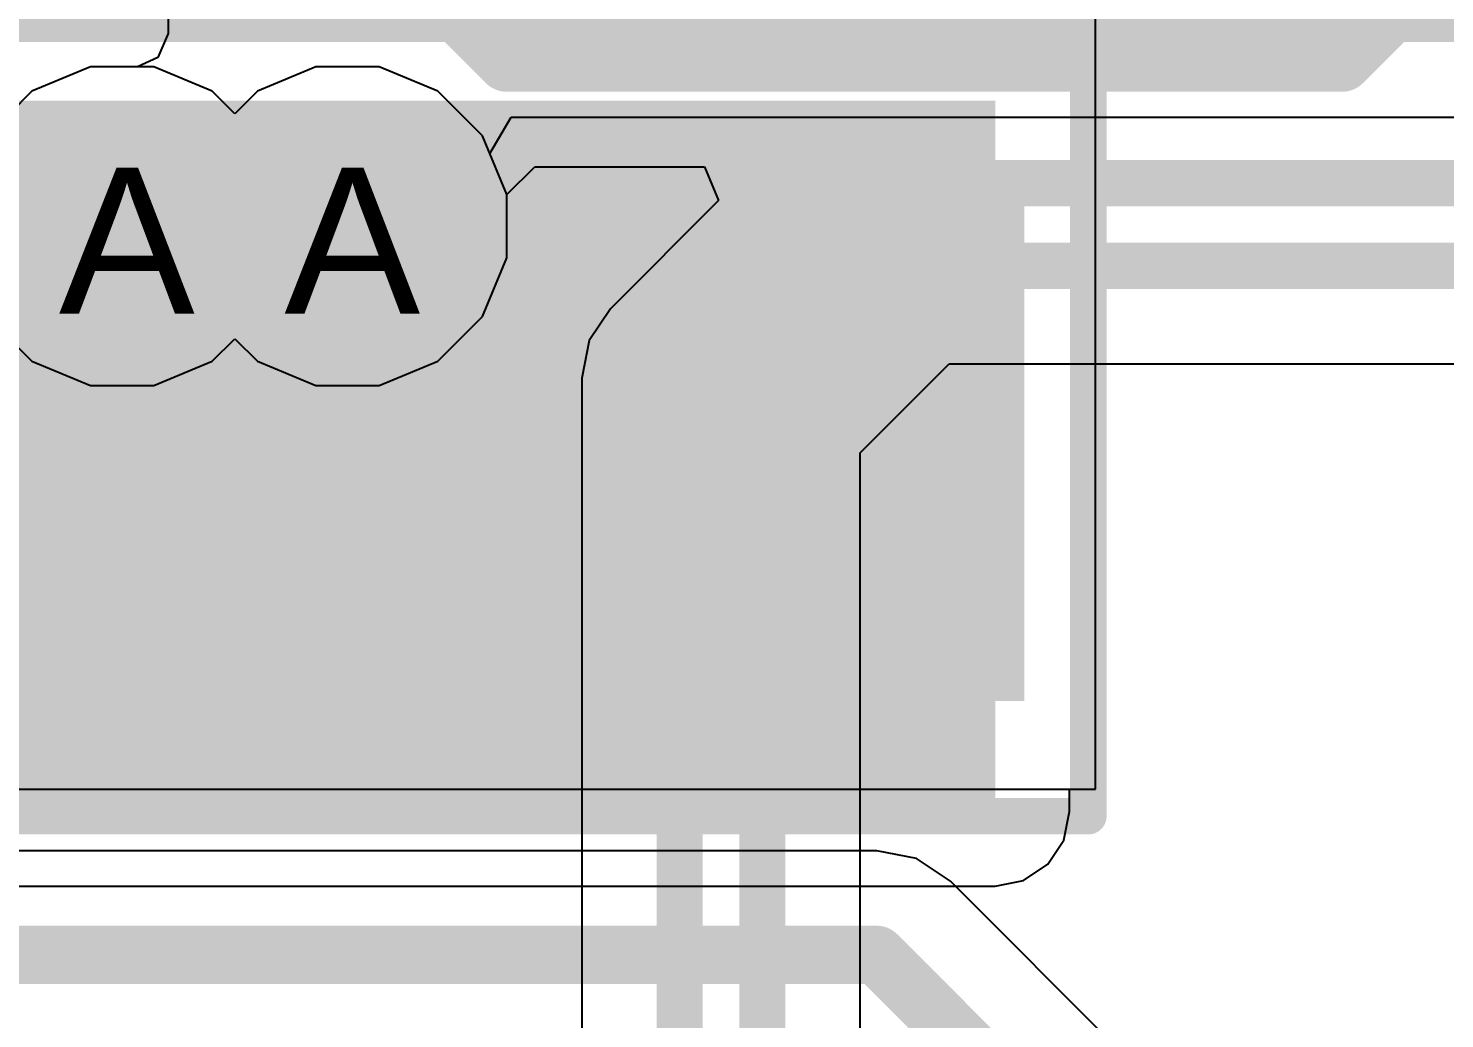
# Model space of a CAD drawing. Header units: inches. Extents: x 0 to 5271, y 0 to 5417.
# Drawn here: x 25.851 to 30.78, y 82.227 to 85.671 of the extents above; entities that cross this region are included whole.
import ezdxf

# ---------------------------------------------------------------- set-up
doc = ezdxf.new("R2010")
doc.units = ezdxf.units.IN
for name, color, linetype in [('Bottom Layer', 5, 'Continuous'), ('Bottom Overlay', 54, 'Continuous'), ('Bottom Paste', 16, 'Continuous'), ('Bottom Solder', 6, 'Continuous'), ('Drill Drawing', 1, 'Continuous'), ('L2_GND1', 16, 'Continuous'), ('L3_SIG1', 76, 'Continuous'), ('L4_PWR', 90, 'Continuous'), ('L5_GND2', 156, 'Continuous'), ('L6_SIG2', 130, 'Continuous'), ('L7_GND3', 216, 'Continuous'), ('Top Layer', 1, 'Continuous'), ('Via Holes', 16, 'Continuous')]:
    doc.layers.add(name, color=color, linetype=linetype)
doc.styles.add('Arial', font='', dxfattribs={"height": 0.2})
doc.styles.get('Arial').set_extended_font_data('Arial')

# ---------------------------------------------------------------- blocks, each defined once
blk = doc.blocks.new('YSPIT0630A_1R0M_B_199')
at = {"layer": 'Bottom Layer'}
blk.add_hatch(color=5, dxfattribs=at).paths.add_polyline_path([(1.25, 2.8), (2.8, 2.8), (2.8, -2.8), (1.25, -2.8)])
at = {"layer": 'Bottom Paste'}
blk.add_hatch(color=16, dxfattribs=at).paths.add_polyline_path([(1.25, 2.8), (2.8, 2.8), (2.8, -2.8), (1.25, -2.8)])
at = {"layer": 'Bottom Solder'}
blk.add_hatch(color=6, dxfattribs=at).paths.add_polyline_path([(1.1484, 2.9016), (2.9016, 2.9016), (2.9016, -2.9016), (1.1484, -2.9016)])
at = {"layer": 'Bottom Overlay'}
for points in [[(3.302, 3.1242, 0.127, 0.127, 0), (-3.298, 3.1242, 0.127, 0.127, 0)], [(3.302, -3.2766, 0.127, 0.127, 0), (3.302, 3.1242, 0.127, 0.127, 0)]]:
    blk.add_lwpolyline(points, format="xyseb", dxfattribs=at)
blk.add_lwpolyline([(3.2702, 3.1242, 0.0635, 0.0635, 1), (3.3337, 3.1242, 0.0635, 0.0635, 1)], format="xyseb", close=True, dxfattribs=at)
blk.add_lwpolyline([(3.2702, 3.1242, 0.0635, 0.0635, 1), (3.3337, 3.1242, 0.0635, 0.0635, 1)], format="xyseb", close=True, dxfattribs=at)

msp = doc.modelspace()

# ---------------------------------------------------------------- hatches: boundary and pattern name
at = {"layer": 'Bottom Layer'}
msp.add_hatch(color=5, dxfattribs=at).paths.add_polyline_path([(22.6621, 82.9469), (29.216, 82.9469), (29.216, 85.4198), (22.6621, 85.4198)])
h = msp.add_hatch(color=5, dxfattribs=at)
edge = h.paths.add_edge_path()
edge.add_arc((26.1774, 84.983), 0.3, 0, 360)
h = msp.add_hatch(color=5, dxfattribs=at)
edge = h.paths.add_edge_path()
edge.add_arc((26.962, 84.983), 0.3, 0, 360)
at = {"layer": 'L2_GND1'}
h = msp.add_hatch(color=16, dxfattribs=at)
edge = h.paths.add_edge_path()
edge.add_arc((26.1774, 84.983), 0.3, 0, 360)
h = msp.add_hatch(color=16, dxfattribs=at)
edge = h.paths.add_edge_path()
edge.add_arc((26.962, 84.983), 0.3, 0, 360)
at = {"layer": 'L3_SIG1'}
h = msp.add_hatch(color=76, dxfattribs=at)
edge = h.paths.add_edge_path()
edge.add_arc((26.1774, 84.983), 0.3, 0, 360)
h = msp.add_hatch(color=76, dxfattribs=at)
edge = h.paths.add_edge_path()
edge.add_arc((26.962, 84.983), 0.3, 0, 360)
at = {"layer": 'L4_PWR'}
h = msp.add_hatch(color=90, dxfattribs=at)
edge = h.paths.add_edge_path()
edge.add_arc((26.1774, 84.983), 0.3, 0, 360)
h = msp.add_hatch(color=90, dxfattribs=at)
edge = h.paths.add_edge_path()
edge.add_arc((26.962, 84.983), 0.3, 0, 360)
at = {"layer": 'L5_GND2'}
h = msp.add_hatch(color=156, dxfattribs=at)
edge = h.paths.add_edge_path()
edge.add_arc((26.1774, 84.983), 0.3, 0, 360)
h = msp.add_hatch(color=156, dxfattribs=at)
edge = h.paths.add_edge_path()
edge.add_arc((26.962, 84.983), 0.3, 0, 360)
at = {"layer": 'L6_SIG2'}
h = msp.add_hatch(color=130, dxfattribs=at)
edge = h.paths.add_edge_path()
edge.add_arc((26.1774, 84.983), 0.3, 0, 360)
h = msp.add_hatch(color=130, dxfattribs=at)
edge = h.paths.add_edge_path()
edge.add_arc((26.962, 84.983), 0.3, 0, 360)
at = {"layer": 'L7_GND3'}
h = msp.add_hatch(color=216, dxfattribs=at)
edge = h.paths.add_edge_path()
edge.add_arc((26.1774, 84.983), 0.3, 0, 360)
h = msp.add_hatch(color=216, dxfattribs=at)
edge = h.paths.add_edge_path()
edge.add_arc((26.962, 84.983), 0.3, 0, 360)
at = {"layer": 'Top Layer'}
h = msp.add_hatch(color=1, dxfattribs=at)
edge = h.paths.add_edge_path()
edge.add_arc((26.1774, 84.983), 0.3, 0, 360)
h = msp.add_hatch(color=1, dxfattribs=at)
edge = h.paths.add_edge_path()
edge.add_arc((26.962, 84.983), 0.3, 0, 360)
at = {"layer": 'Via Holes'}
h = msp.add_hatch(color=7, dxfattribs=at)
edge = h.paths.add_edge_path()
edge.add_arc((26.1774, 84.983), 0.15, 0, 360)
h = msp.add_hatch(color=7, dxfattribs=at)
edge = h.paths.add_edge_path()
edge.add_arc((26.962, 84.983), 0.15, 0, 360)

# ---------------------------------------------------------------- linework, layer by layer
at = {"layer": 'Bottom Layer'}
for p, q in [((29.5656, 83.025), (29.5656, 89.4655)), ((29.5656, 83.025), (29.5656, 89.4655)), ((23.1648, 83.025), (29.5656, 83.025)), ((29.475, 82.9469), (29.475, 83.025)), ((29.475, 83.025), (29.5656, 83.025)), ((29.4553, 82.8478), (29.475, 82.9469)), ((29.3991, 82.7638), (29.4553, 82.8478)), ((29.3151, 82.7076), (29.3991, 82.7638)), ((25.1003, 82.6879), (29.216, 82.6879)), ((29.216, 82.6879), (29.3151, 82.7076))]:
    msp.add_line(p, q, dxfattribs=at)
at = {"layer": 'L2_GND1'}
for p, q in [((26.0672, 85.537), (25.8636, 85.4527)), ((26.2876, 85.537), (26.0672, 85.537)), ((26.4912, 85.4527), (26.2876, 85.537)), ((26.8518, 85.537), (26.6482, 85.4527)), ((27.0722, 85.537), (26.8518, 85.537)), ((27.2758, 85.4527), (27.0722, 85.537)), ((25.8636, 85.4527), (25.7851, 85.3742)), ((26.5697, 85.3742), (26.4912, 85.4527)), ((26.6482, 85.4527), (26.5697, 85.3742)), ((27.4317, 85.2968), (27.2758, 85.4527)), ((27.516, 85.0932), (27.4317, 85.2968)), ((27.516, 84.8728), (27.516, 85.0932)), ((27.4317, 84.6692), (27.516, 84.8728)), ((27.2758, 84.5134), (27.4317, 84.6692)), ((25.7851, 84.5918), (25.8636, 84.5134)), ((26.4912, 84.5134), (26.5697, 84.5918)), ((26.5697, 84.5918), (26.6482, 84.5134)), ((25.8636, 84.5134), (26.0672, 84.429)), ((26.2876, 84.429), (26.4912, 84.5134)), ((26.6482, 84.5134), (26.8518, 84.429)), ((27.0722, 84.429), (27.2758, 84.5134)), ((26.0672, 84.429), (26.2876, 84.429)), ((26.8518, 84.429), (27.0722, 84.429)), ((28.8036, 82.811), (24.9065, 82.811)), ((28.9423, 82.7834), (28.8036, 82.811)), ((28.8036, 82.811), (28.8036, 82.811)), ((29.06, 82.7048), (28.9423, 82.7834)), ((32.1034, 79.6614), (29.06, 82.7048))]:
    msp.add_line(p, q, dxfattribs=at)
for points in [[(24.4856, 82.4484, 0.2032, 0.2032, 0), (28.8036, 82.4484, 0.2032, 0.2032, 0)], [(28.8036, 82.4484, 0.2032, 0.2032, 0), (31.9532, 79.2988, 0.2032, 0.2032, 0)]]:
    msp.add_lwpolyline(points, format="xyseb", dxfattribs=at)
msp.add_lwpolyline([(28.7528, 82.4484, 0.1016, 0.1016, 1), (28.8544, 82.4484, 0.1016, 0.1016, 1)], format="xyseb", close=True, dxfattribs=at)
msp.add_lwpolyline([(28.7528, 82.4484, 0.1016, 0.1016, 1), (28.8544, 82.4484, 0.1016, 0.1016, 1)], format="xyseb", close=True, dxfattribs=at)
at = {"layer": 'L4_PWR'}
for p, q in [((26.0672, 85.537), (25.8636, 85.4527)), ((26.2876, 85.537), (26.0672, 85.537)), ((26.4912, 85.4527), (26.2876, 85.537)), ((26.8518, 85.537), (26.6482, 85.4527)), ((27.0722, 85.537), (26.8518, 85.537)), ((27.2758, 85.4527), (27.0722, 85.537)), ((25.8636, 85.4527), (25.7851, 85.3742)), ((26.5697, 85.3742), (26.4912, 85.4527)), ((26.6482, 85.4527), (26.5697, 85.3742)), ((27.4317, 85.2968), (27.2758, 85.4527)), ((27.516, 85.0932), (27.4317, 85.2968)), ((27.516, 84.8728), (27.516, 85.0932)), ((27.4317, 84.6692), (27.516, 84.8728)), ((27.2758, 84.5134), (27.4317, 84.6692)), ((25.7851, 84.5918), (25.8636, 84.5134)), ((26.4912, 84.5134), (26.5697, 84.5918)), ((26.5697, 84.5918), (26.6482, 84.5134)), ((25.8636, 84.5134), (26.0672, 84.429)), ((26.2876, 84.429), (26.4912, 84.5134)), ((26.6482, 84.5134), (26.8518, 84.429)), ((27.0722, 84.429), (27.2758, 84.5134)), ((26.0672, 84.429), (26.2876, 84.429)), ((26.8518, 84.429), (27.0722, 84.429))]:
    msp.add_line(p, q, dxfattribs=at)
at = {"layer": 'L5_GND2'}
for p, q in [((26.0672, 85.537), (25.8636, 85.4527)), ((26.2876, 85.537), (26.0672, 85.537)), ((26.4912, 85.4527), (26.2876, 85.537)), ((26.8518, 85.537), (26.6482, 85.4527)), ((27.0722, 85.537), (26.8518, 85.537)), ((27.2758, 85.4527), (27.0722, 85.537)), ((25.8636, 85.4527), (25.7851, 85.3742)), ((26.5697, 85.3742), (26.4912, 85.4527)), ((26.6482, 85.4527), (26.5697, 85.3742)), ((27.4317, 85.2968), (27.2758, 85.4527)), ((27.516, 85.0932), (27.4317, 85.2968)), ((27.516, 84.8728), (27.516, 85.0932)), ((27.4317, 84.6692), (27.516, 84.8728)), ((27.2758, 84.5134), (27.4317, 84.6692)), ((25.7851, 84.5918), (25.8636, 84.5134)), ((26.4912, 84.5134), (26.5697, 84.5918)), ((26.5697, 84.5918), (26.6482, 84.5134)), ((25.8636, 84.5134), (26.0672, 84.429)), ((26.2876, 84.429), (26.4912, 84.5134)), ((26.6482, 84.5134), (26.8518, 84.429)), ((27.0722, 84.429), (27.2758, 84.5134)), ((26.0672, 84.429), (26.2876, 84.429)), ((26.8518, 84.429), (27.0722, 84.429))]:
    msp.add_line(p, q, dxfattribs=at)
at = {"layer": 'L6_SIG2'}
for p, q in [((27.4571, 85.2354), (27.532, 85.3624)), ((27.532, 85.3624), (48.3102, 85.3624)), ((27.516, 85.0932), (27.4571, 85.2354)), ((27.516, 84.8728), (27.516, 85.0932)), ((27.4317, 84.6692), (27.516, 84.8728)), ((27.2758, 84.5134), (27.4317, 84.6692)), ((25.7851, 84.5918), (25.8636, 84.5134)), ((26.4912, 84.5134), (26.5697, 84.5918)), ((26.5697, 84.5918), (26.6482, 84.5134)), ((25.8636, 84.5134), (26.0672, 84.429)), ((26.2876, 84.429), (26.4912, 84.5134)), ((26.6482, 84.5134), (26.8518, 84.429)), ((27.0722, 84.429), (27.2758, 84.5134)), ((26.0672, 84.429), (26.2876, 84.429)), ((26.8518, 84.429), (27.0722, 84.429))]:
    msp.add_line(p, q, dxfattribs=at)
msp.add_lwpolyline([(11.9081, 85.725, 0.2032, 0.2032, 0), (48.4604, 85.725, 0.2032, 0.2032, 0)], format="xyseb", dxfattribs=at)
at = {"layer": 'L7_GND3'}
for p, q in [((26.0672, 85.537), (25.8636, 85.4527)), ((26.2876, 85.537), (26.0672, 85.537)), ((26.4912, 85.4527), (26.2876, 85.537)), ((26.8518, 85.537), (26.6482, 85.4527)), ((27.0722, 85.537), (26.8518, 85.537)), ((27.2758, 85.4527), (27.0722, 85.537)), ((25.8636, 85.4527), (25.7851, 85.3742)), ((26.5697, 85.3742), (26.4912, 85.4527)), ((26.6482, 85.4527), (26.5697, 85.3742)), ((27.4317, 85.2968), (27.2758, 85.4527)), ((27.516, 85.0932), (27.4317, 85.2968)), ((27.516, 84.8728), (27.516, 85.0932)), ((27.4317, 84.6692), (27.516, 84.8728)), ((27.2758, 84.5134), (27.4317, 84.6692)), ((25.7851, 84.5918), (25.8636, 84.5134)), ((26.4912, 84.5134), (26.5697, 84.5918)), ((26.5697, 84.5918), (26.6482, 84.5134)), ((25.8636, 84.5134), (26.0672, 84.429)), ((26.2876, 84.429), (26.4912, 84.5134)), ((26.6482, 84.5134), (26.8518, 84.429)), ((27.0722, 84.429), (27.2758, 84.5134)), ((26.0672, 84.429), (26.2876, 84.429)), ((26.8518, 84.429), (27.0722, 84.429))]:
    msp.add_line(p, q, dxfattribs=at)
at = {"layer": 'Top Layer'}
for p, q in [((26.3378, 86.7558), (26.3378, 85.6537)), ((26.3378, 85.6537), (26.3018, 85.5701)), ((26.0672, 85.537), (25.8636, 85.4527)), ((26.2315, 85.537), (26.0672, 85.537)), ((26.3018, 85.5701), (26.2315, 85.537)), ((25.8636, 85.4527), (25.7851, 85.3742)), ((27.516, 85.0932), (27.6135, 85.1897)), ((27.6135, 85.1897), (28.2044, 85.1897)), ((28.2044, 85.1897), (28.253, 85.0723)), ((27.516, 84.8728), (27.516, 85.0932)), ((28.253, 85.0723), (27.8767, 84.6961)), ((27.4317, 84.6692), (27.516, 84.8728)), ((27.8767, 84.6961), (27.8028, 84.5855)), ((27.2758, 84.5134), (27.4317, 84.6692)), ((25.7851, 84.5918), (25.8636, 84.5134)), ((26.4912, 84.5134), (26.5697, 84.5918)), ((26.5697, 84.5918), (26.6482, 84.5134)), ((27.8028, 84.5855), (27.7769, 84.455)), ((25.8636, 84.5134), (26.0672, 84.429)), ((26.2876, 84.429), (26.4912, 84.5134)), ((26.6482, 84.5134), (26.8518, 84.429)), ((27.0722, 84.429), (27.2758, 84.5134)), ((28.7465, 84.1946), (29.0558, 84.5038)), ((29.0558, 84.5038), (34.159, 84.5038)), ((27.7769, 84.455), (27.7769, 84.455)), ((27.7769, 84.455), (27.7769, 82.1292)), ((26.0672, 84.429), (26.2876, 84.429)), ((26.8518, 84.429), (27.0722, 84.429)), ((28.7465, 82.1292), (28.7465, 84.1946))]:
    msp.add_line(p, q, dxfattribs=at)
for points in [[(30.4237, 85.5522, 0.2032, 0.2032, 0), (32.1917, 87.3203, 0.2032, 0.2032, 0)], [(26.9982, 86.0696, 0.2032, 0.2032, 0), (27.5156, 85.5522, 0.2032, 0.2032, 0)], [(27.5156, 85.5522, 0.2032, 0.2032, 0), (30.4237, 85.5522, 0.2032, 0.2032, 0)], [(28.1178, 84.455, 0.1608, 0.1608, 0), (28.7954, 85.1326, 0.1608, 0.1608, 0)], [(28.7954, 85.1326, 0.1608, 0.1608, 0), (34.0398, 85.1326, 0.1608, 0.1608, 0)], [(28.4056, 84.3358, 0.1608, 0.1608, 0), (28.9145, 84.8448, 0.1608, 0.1608, 0)], [(28.9145, 84.8448, 0.1608, 0.1608, 0), (34.159, 84.8448, 0.1608, 0.1608, 0)], [(28.1178, 81.8889, 0.1608, 0.1608, 0), (28.1178, 84.455, 0.1608, 0.1608, 0)], [(28.4056, 81.8889, 0.1608, 0.1608, 0), (28.4056, 84.3358, 0.1608, 0.1608, 0)]]:
    msp.add_lwpolyline(points, format="xyseb", dxfattribs=at)
for points in [[(27.4648, 85.5522, 0.1016, 0.1016, 1), (27.5664, 85.5522, 0.1016, 0.1016, 1)], [(27.4648, 85.5522, 0.1016, 0.1016, 1), (27.5664, 85.5522, 0.1016, 0.1016, 1)], [(30.3729, 85.5522, 0.1016, 0.1016, 1), (30.4745, 85.5522, 0.1016, 0.1016, 1)], [(30.3729, 85.5522, 0.1016, 0.1016, 1), (30.4745, 85.5522, 0.1016, 0.1016, 1)], [(28.7552, 85.1326, 0.0804, 0.0804, 1), (28.8355, 85.1326, 0.0804, 0.0804, 1)], [(28.7552, 85.1326, 0.0804, 0.0804, 1), (28.8355, 85.1326, 0.0804, 0.0804, 1)], [(28.8744, 84.8448, 0.0804, 0.0804, 1), (28.9547, 84.8448, 0.0804, 0.0804, 1)], [(28.8744, 84.8448, 0.0804, 0.0804, 1), (28.9547, 84.8448, 0.0804, 0.0804, 1)], [(28.0776, 84.455, 0.0804, 0.0804, 1), (28.158, 84.455, 0.0804, 0.0804, 1)], [(28.0776, 84.455, 0.0804, 0.0804, 1), (28.158, 84.455, 0.0804, 0.0804, 1)], [(28.3654, 84.3358, 0.0804, 0.0804, 1), (28.4458, 84.3358, 0.0804, 0.0804, 1)], [(28.3654, 84.3358, 0.0804, 0.0804, 1), (28.4458, 84.3358, 0.0804, 0.0804, 1)]]:
    msp.add_lwpolyline(points, format="xyseb", close=True, dxfattribs=at)

# ---------------------------------------------------------------- block references
at = {"rotation": 270}
msp.add_blockref('YSPIT0630A_1R0M_B_199', (26.416, 86.233), dxfattribs=at)

# ---------------------------------------------------------------- texts
at = {"layer": 'Drill Drawing', "style": 'Arial'}
for p in [(25.9573, 84.6783), (26.7419, 84.6783)]:
    msp.add_text('A', height=0.508, dxfattribs=at).set_placement(p)

doc.saveas('drawing.dxf')
